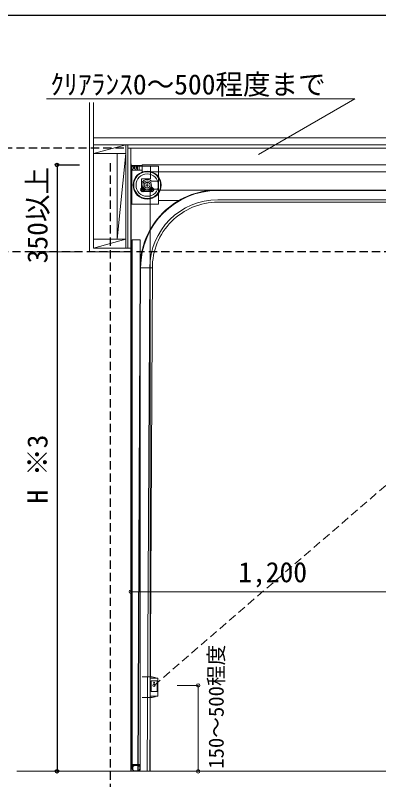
# Model space of a CAD drawing. Units: millimetres, scale not verified. Extents: x -6147 to 6028, y -4263 to 4212.
# Drawn here: x -2618 to -1035, y 888 to 4212 of the extents above; entities that cross this region are included whole.
import ezdxf
from ezdxf.enums import TextEntityAlignment as Align

# ---------------------------------------------------------------- set-up
doc = ezdxf.new("R2010")
doc.units = ezdxf.units.MM
doc.header["$LTSCALE"] = 30
doc.header["$PDMODE"] = 32
doc.header["$PDSIZE"] = 15
doc.linetypes.add('DASHED1', pattern=[1.8, 1.2, -0.6])
doc.layers.add('0-0', color=4, linetype='Continuous')
for name, color, linetype, lineweight in [('0-2__2-4_', 7, 'Continuous', 18), ('0-4__7-0_ジャムアングル', 7, 'Continuous', 18), ('0-6__7-1_垂直レ__ル', 7, 'Continuous', 18), ('0-7__7-3_パネル', 7, 'Continuous', 18), ('0-8__7-2_水平レ__ル', 7, 'Continuous', 18), ('0-A__2-1_断面', 7, 'Continuous', 18), ('0-D__2-3_配線', 7, 'DASHED1', 18), ('1-0__A-0_', 7, 'Continuous', 18)]:
    doc.layers.add(name, color=color, linetype=linetype, lineweight=lineweight)
doc.styles.add('ＭＳ ゴシック', font='')
doc.styles.get('ＭＳ ゴシック').set_extended_font_data('MS Gothic')

msp = doc.modelspace()

# ---------------------------------------------------------------- linework, layer by layer
at = {"layer": '0-0', "color": 6}
msp.add_line((-6146.7, 4212.37), (6023.71, 4212.37), dxfattribs=at)
at = {"layer": '0-0', "linetype": 'DASHED1'}
for p, q in [((-2144.84, 3634.25), (-3500.88, 3634.25)), ((-2204.84, 3569.25), (-2204.84, -34.65)), ((2805.78, 3184.25), (-5075.4, 3184.25))]:
    msp.add_line(p, q, dxfattribs=at)
at = {"layer": '0-0'}
for q in [(-2337.9, 3561.25), (-2435.73, 924.25)]:
    msp.add_line((-2435.73, 3561.25), q, dxfattribs=at)
for p in [(-2435.73, 3561.25), (-2435.73, 924.25)]:
    msp.add_point(p, dxfattribs=at)
at = {"layer": '0-2__2-4_'}
for p, q in [((-2481.64, 3849.14), (-1139.18, 3849.14)), ((-1139.18, 3849.14), (-1558.82, 3606.86)), ((-2144.84, 3649.25), (-2276.84, 3649.25)), ((-2276.84, 3611.25), (-2135.84, 3649.25)), ((-2135.84, 3649.25), (-2135.84, 3199.25)), ((-2126.84, 3649.25), (-2126.84, 3199.25)), ((-2114.76, 3556.25), (-2114.76, 3634.25)), ((-2135.84, 3611.25), (-2276.84, 3611.25)), ((-2173.84, 3611.25), (-2173.84, 3239.25)), ((-2135.84, 3611.25), (-2173.84, 3239.25)), ((-2114.84, 3541.25), (-2114.76, 3541.25)), ((-2276.84, 3239.25), (-2135.84, 3239.25)), ((-2276.84, 3199.25), (-2135.84, 3239.25)), ((-2276.84, 3199.25), (-2114.84, 3199.25)), ((-2294.84, 3184.25), (-2114.84, 3184.25))]:
    msp.add_line(p, q, dxfattribs=at)
at = {"layer": '0-2__2-4_', "color": 4}
for p, q in [((-1582.33, 3561.25), (-1897.98, 3561.25)), ((-2545.78, 3184.25), (-2342.07, 3184.25)), ((-2114.84, 1705.14), (-2114.84, 1934.88)), ((-2114.84, 1705.14), (-914.84, 1705.14)), ((-1821.25, 1297.7), (-1912.59, 1297.7)), ((-1821.25, 1297.7), (-1821.25, 924.25)), ((-2435.73, 924.25), (-2337.9, 924.25)), ((-1821.25, 924.25), (-1912.59, 924.25))]:
    msp.add_line(p, q, dxfattribs=at)
for p in [(-2114.84, 1705.14), (-1821.25, 1297.7), (-1821.25, 924.25)]:
    msp.add_point(p, dxfattribs=at)
at = {"layer": '0-4__7-0_ジャムアングル'}
for p, q in [((-2114.84, 924.25), (-2114.84, 3556.25)), ((-2114.84, 3526.25), (-2114.76, 3526.25)), ((-2114.76, 3556.25), (-1993.24, 3556.25)), ((-2113.24, 924.25), (-2113.24, 3556.25)), ((-2110.04, 3390.25), (-2110.04, 3556.25)), ((-2028.24, 3556.25), (-2028.24, 3501.25)), ((-2068.24, 3501.25), (-2068.24, 3446.25)), ((-2068.24, 3501.25), (-2028.24, 3501.25)), ((-2068.24, 3446.25), (-2028.24, 3446.25)), ((-2029.84, 3446.25), (-2029.84, 924.25)), ((-2021.26, 1334.96), (-2029.26, 1334.96)), ((-2009.26, 1332.46), (-2021.26, 1334.96)), ((-2007.19, 1329.7), (-2009.26, 1332.46)), ((-2029.26, 1329.7), (-1997.26, 1329.7)), ((-2026.26, 1317.7), (-2026.26, 1271.7)), ((-1997.26, 1329.7), (-1997.26, 1251.7)), ((-2026.26, 1271.7), (-2000.26, 1271.7)), ((-2029.26, 1251.7), (-1997.26, 1251.7)), ((-2021.26, 1244.96), (-2029.26, 1244.96)), ((-2009.26, 1247.46), (-2021.26, 1244.96)), ((-2006.08, 1251.7), (-2009.26, 1247.46))]:
    msp.add_line(p, q, dxfattribs=at)
at = {"layer": '0-4__7-0_ジャムアングル', "linetype": 'DASHED1'}
for p, q in [((-2029.26, 1334.96), (-2079.26, 1334.96)), ((-2029.26, 1244.96), (-2079.26, 1244.96))]:
    msp.add_line(p, q, dxfattribs=at)
at = {"layer": '0-4__7-0_ジャムアングル'}
msp.add_lwpolyline([(-2026.26, 1317.7), (-2000.26, 1317.7), (-2000.26, 1271.7)], dxfattribs=at)
for centre, radius in [((-2013.26, 1297.7), 5), ((-2013.26, 1309.7), 2)]:
    msp.add_circle(centre, radius, dxfattribs=at)
at = {"layer": '0-6__7-1_垂直レ__ル'}
for p, q in [((-2084.24, 924.25), (-2073.7, 3114.25)), ((-2082.64, 924.25), (-2072.1, 3114.25)), ((-2020.7, 3114.25), (-2073.7, 3114.25)), ((-2042.64, 924.25), (-2032.1, 3114.25)), ((-2031.24, 924.25), (-2020.7, 3114.25))]:
    msp.add_line(p, q, dxfattribs=at)
at = {"layer": '0-7__7-3_パネル'}
for p, q in [((-2108.24, 3236.25), (-2073.24, 3236.25)), ((-2108.24, 949.25), (-2108.24, 3236.25)), ((-2073.24, 949.25), (-2073.24, 3236.25)), ((-2108.24, 954.25), (-2073.24, 954.25)), ((-2108.24, 949.25), (-2103.04, 949.25)), ((-2103.04, 949.25), (-2108.24, 949.25)), ((-2108.24, 948.25), (-2108.24, 934.25)), ((-2107.24, 949.25), (-2103.04, 949.25)), ((-2106.24, 946.25), (-2106.24, 934.25)), ((-2105.24, 947.25), (-2102.49, 947.25)), ((-2103.04, 950.31), (-2103.04, 949.25)), ((-2101.49, 948.25), (-2101.49, 950.23)), ((-2079.99, 949.25), (-2101.49, 949.25)), ((-2079.99, 948.25), (-2079.99, 950.23)), ((-2076.24, 947.25), (-2078.99, 947.25)), ((-2078.44, 950.31), (-2078.44, 949.25)), ((-2073.24, 949.25), (-2078.44, 949.25)), ((-2074.24, 949.25), (-2078.44, 949.25)), ((-2075.24, 946.25), (-2075.24, 934.25)), ((-2073.24, 948.25), (-2073.24, 934.25)), ((-2098.24, 926.25), (-2083.24, 926.25)), ((-2098.24, 924.25), (-2083.24, 924.25))]:
    msp.add_line(p, q, dxfattribs=at)
for centre, radius, start, end in [((-2107.24, 948.25), 1, 90, 180), ((-2098.24, 934.25), 10, 180, 270), ((-2105.24, 946.25), 1, 90, 180), ((-2098.24, 934.25), 8, 180, 270), ((-2102.31, 951.53), 1.6, 300.46554, 239.03624), ((-2102.49, 948.25), 1, 270, 0), ((-2083.24, 934.25), 10, 270, 0), ((-2083.24, 934.25), 8, 270, 0), ((-2079.17, 951.53), 1.6, 300.96376, 239.53446), ((-2078.99, 948.25), 1, 180, 270), ((-2076.24, 946.25), 1, 0, 90), ((-2074.24, 948.25), 1, 0, 90)]:
    msp.add_arc(centre, radius, start, end, dxfattribs=at)
at = {"layer": '0-8__7-2_水平レ__ル'}
for p, q in [((-1993.24, 3390.25), (-1993.24, 3556.25)), ((-2062.38, 3465.87), (-2071.65, 3456.61)), ((-2061.64, 3460.95), (-2066.58, 3456.02)), ((-2062.38, 3465.87), (-2060.96, 3467.29)), ((-2049.82, 3473.75), (-2037.02, 3473.75)), ((-2043.24, 3464.11), (-2043.24, 3483.46)), ((-2024.07, 3465.87), (-2025.49, 3467.29)), ((-2024.99, 3490.25), (-1993.24, 3490.25)), ((-2024.81, 3460.95), (-2019.87, 3456.02)), ((-2024.07, 3465.87), (-2014.81, 3456.61)), ((-2066.94, 3456.37), (-2071.85, 3451.46)), ((-2071.85, 3451.46), (-2065.48, 3445.09)), ((-2071.16, 3452.14), (-2064.8, 3445.78)), ((-2066.94, 3456.37), (-2060.57, 3450.01)), ((-2060.57, 3450.01), (-2065.48, 3445.09)), ((-2055.99, 3455.3), (-2060.92, 3450.36)), ((-2051.07, 3454.56), (-2060.69, 3444.94)), ((-2035.38, 3454.56), (-2025.76, 3444.94)), ((-2030.46, 3455.3), (-2025.53, 3450.36)), ((-2025.95, 3456.25), (-1993.24, 3456.25)), ((-2019.52, 3456.37), (-2025.88, 3450.01)), ((-2025.88, 3450.01), (-2020.97, 3445.09)), ((-2015.29, 3452.14), (-2021.65, 3445.78)), ((-2014.6, 3451.46), (-2020.97, 3445.09)), ((-2019.52, 3456.37), (-2014.6, 3451.46)), ((-1993.24, 3452.25), (-1539.34, 3452.25)), ((-1735.7, 3452.25), (685.16, 3452.25)), ((-1735.7, 3450.25), (685.16, 3450.25)), ((-1993.24, 3407.25), (-1904.21, 3407.25)), ((-1735.7, 3410.25), (685.16, 3410.25)), ((-1735.7, 3399.25), (685.16, 3399.25)), ((-2114.76, 3390.25), (-1993.24, 3390.25))]:
    msp.add_line(p, q, dxfattribs=at)
for points in [[(-2062.38, 3465.87), (-2051.07, 3454.56), (-2049.65, 3455.98)], [(-2024.07, 3465.87), (-2035.38, 3454.56), (-2036.8, 3455.98)]]:
    msp.add_lwpolyline(points, dxfattribs=at)
for centre, radius in [((-2043.23, 3473.71), 60.81), ((-2043.23, 3473.71), 58.63), ((-2043.23, 3473.71), 48.63), ((-2043.22, 3473.71), 12.7)]:
    msp.add_circle(centre, radius, dxfattribs=at)
for centre, radius, start, end in [((-2043.24, 3473.75), 24.6, 42.12356, 314.65252), ((-2043.22, 3473.71), 18.7, 340.32256, 199.65405), ((-2061.67, 3455.28), 5.68, 0.18758, 89.78152), ((-2024.79, 3455.28), 5.68, 90.21848, 179.81242), ((-1735.7, 3114.25), 338, 90, 180.35093), ((-1735.7, 3114.25), 336, 90, 180), ((-2043.22, 3473.71), 18.7, 250.31104, 289.66557), ((-1735.7, 3114.25), 296, 90, 180), ((-1735.7, 3114.25), 285, 90, 180.35093)]:
    msp.add_arc(centre, radius, start, end, dxfattribs=at)
at = {"layer": '0-A__2-1_断面'}
for p, q in [((-2294.84, 3833.41), (-2294.84, 3184.25)), ((-2276.84, 3833.41), (-2276.84, 3199.25)), ((-2276.84, 3679.25), (1844.21, 3679.25)), ((-2144.84, 3649.25), (1844.21, 3649.25)), ((-2126.84, 3634.25), (1844.21, 3634.25)), ((-2114.84, 3544.61), (-2114.84, 3166.25)), ((-2610.69, 924.25), (2245.21, 924.25))]:
    msp.add_line(p, q, dxfattribs=at)
at = {"layer": '0-D__2-3_配線'}
msp.add_line((-2013.26, 1297.7), (-97.71, 2948.56), dxfattribs=at)
at = {"layer": '1-0__A-0_'}
for p, q in [((-2114.76, 3531.25), (-2114.76, 3566.25)), ((-2114.76, 3559.25), (-2114.76, 3539.25)), ((-2114.76, 3559.25), (-2099.76, 3559.25)), ((-2064.76, 3559.25), (-2099.76, 3559.25)), ((-2084.76, 3559.25), (-2084.76, 3539.25)), ((-2077.76, 3559.25), (-2077.76, 3539.25)), ((-2064.76, 3561.25), (-2064.76, 3531.25)), ((-2114.76, 3539.25), (-2099.76, 3539.25)), ((-2113.16, 3531.25), (-2114.76, 3531.25)), ((-2101.41, 3549.25), (-2098.13, 3549.25)), ((-2098.11, 3549.25), (-2101.4, 3549.25)), ((-2099.76, 3551.59), (-2099.76, 3546.96)), ((-2099.76, 3551.59), (-2099.76, 3546.96)), ((-2064.76, 3539.25), (-2099.76, 3539.25)), ((-2064.76, 3531.25), (1252.24, 3531.25))]:
    msp.add_line(p, q, dxfattribs=at)
for points in [[(-2113.16, 3531.25), (-2113.16, 3566.25), (-2114.76, 3566.25)], [(-2064.76, 3561.25), (1284.52, 3561.25), (1284.52, 3531.22)]]:
    msp.add_lwpolyline(points, dxfattribs=at)
msp.add_circle((-2099.76, 3549.25), 3.65, dxfattribs=at)
msp.add_circle((-2099.76, 3549.25), 3.65, dxfattribs=at)
msp.add_arc((-2099.76, 3549.25), 10, 90, 270, dxfattribs=at)
at = {"layer": '1-0__A-0_', "linetype": 'DASHED1'}
msp.add_arc((-2099.76, 3549.25), 10, 270, 90, dxfattribs=at)

# ---------------------------------------------------------------- texts
at = {"layer": '0-2__2-4_', "color": 3, "style": 'ＭＳ ゴシック'}
for s, p in [('ｸﾘｱﾗﾝｽ0～500程度まで', (-2465.27, 3841.46)), ('1,200', (-1646.09, 1720.14))]:
    msp.add_text(s, height=87.98, dxfattribs=at).set_placement(p, align=Align.BOTTOM_LEFT)
at = {"layer": '0-2__2-4_', "style": 'ＭＳ ゴシック'}
for s, p in [('350以上', (-2450.89, 3133.43)), ('H ※3', (-2450.89, 2088.94))]:
    msp.add_text(s, height=87.98, rotation=90, dxfattribs=at).set_placement(p, align=Align.BOTTOM_LEFT)
at = {"layer": '0-2__2-4_', "color": 3, "style": 'ＭＳ ゴシック'}
msp.add_text('150～500程度', height=65.98, rotation=90, dxfattribs=at).set_placement((-1690.11, 935.58), align=Align.BOTTOM_LEFT)

doc.saveas('drawing.dxf')
